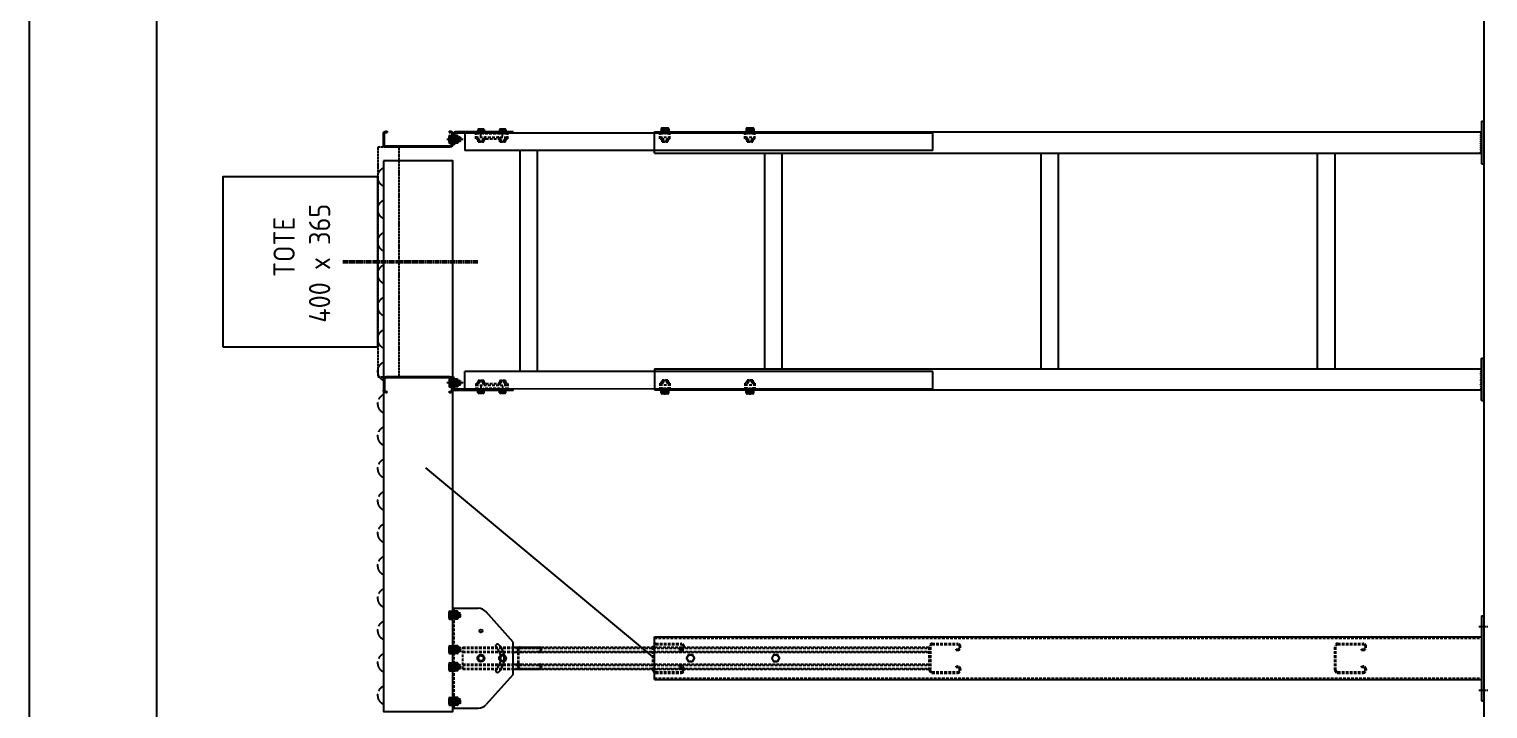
# Model space of a CAD drawing. Header units: millimetres. Extents: x 0 to 461941, y -159644 to 4828.
# Drawn here: x 418512 to 421941, y -40551 to -38951 of the extents above; entities that cross this region are included whole.
import ezdxf

# ---------------------------------------------------------------- set-up
doc = ezdxf.new("R2010")
doc.units = ezdxf.units.MM
for name, pattern in [('Xref Conv Decant Empty Tote$0$AM_ISO02W050', [7.5, 6, -1.5]), ('Xref Conv Decant Empty Tote$0$AM_ISO08W050', [18, 12, -1.5, 3, -1.5]), ('Xref Conv Decant Empty Tote$0$CENTER', [7, 4, -1, 1, -1]), ('Xref Conv Decant Empty Tote$0$HIDDEN', [9.525, 6.35, -3.175])]:
    doc.linetypes.add(name, pattern=pattern)
for name, color, linetype in [('Xref Conv Decant Empty Tote$0$B', 4, 'Continuous'), ('Xref Conv Decant Empty Tote$0$Conv - Empty Tote', 35, 'Continuous'), ('Xref Conv Decant Empty Tote$0$Mezz', 1, 'Continuous'), ('Xref Conv Decant Empty Tote$0$Tote', 7, 'Continuous')]:
    doc.layers.add(name, color=color, linetype=linetype)
doc.layers.add('Xref Conv Decant Empty Tote$0$Center', color=7, linetype='Xref Conv Decant Empty Tote$0$AM_ISO08W050', lineweight=50)
doc.layers.add('Xref Conv Decant Empty Tote$0$Hidden', color=9, linetype='Xref Conv Decant Empty Tote$0$AM_ISO02W050', lineweight=25)
doc.styles.add('Xref Conv Decant Empty Tote$0$STANDARD', font='ISOCP.SHX')

# ---------------------------------------------------------------- blocks, each defined once
blk = doc.blocks.new('*U162')
for p, q in [((-21.825, 158.0666), (-21.825, 154.6052)), ((-21.825, 154.6052), (-19.165, 154.6052)), ((-19.165, 158.0666), (-19.165, 154.6052)), ((9.84, 163.4952), (-16.3964, 163.4952)), ((9.84, 160.8352), (-16.3964, 160.8352)), ((13.015, 7.4225), (13.015, 157.6602)), ((15.675, 7.4225), (15.675, 157.6602)), ((555.675, 7.4225), (555.675, 157.6602)), ((558.335, 7.4225), (558.335, 157.6602)), ((561.51, 163.4952), (587.7464, 163.4952)), ((561.51, 160.8352), (587.7464, 160.8352)), ((590.515, 158.0666), (590.515, 154.6052)), ((593.175, 154.6052), (590.515, 154.6052)), ((593.175, 158.0666), (593.175, 154.6052)), ((-21.825, 8.89), (-21.825, 5.4286)), ((-21.825, 8.89), (-19.165, 8.89)), ((-19.165, 8.89), (-19.165, 5.4286)), ((-16.3964, 2.66), (8.2525, 2.66)), ((-16.3964, 0), (8.2525, 0)), ((587.7464, 2.66), (563.0975, 2.66)), ((587.7464, 0), (563.0975, 0)), ((590.515, 8.89), (590.515, 5.4286)), ((593.175, 8.89), (590.515, 8.89)), ((593.175, 8.89), (593.175, 5.4286))]:
    blk.add_line(p, q)
for centre, radius, start, end in [((-16.3964, 158.0666), 5.4286, 90, 180), ((-16.3964, 158.0666), 2.7686, 90, 180), ((9.84, 157.6602), 5.835, 0, 90), ((9.84, 157.6602), 3.175, 0, 90), ((561.51, 157.6602), 5.835, 90, 180), ((561.51, 157.6602), 3.175, 90, 180), ((587.7464, 158.0666), 5.4286, 0, 90), ((587.7464, 158.0666), 2.7686, 0, 90), ((-16.3964, 5.4286), 5.4286, 180, 270), ((-16.3964, 5.4286), 2.7686, 180, 270), ((8.2525, 7.4225), 4.7625, 270, 0), ((8.2525, 7.4225), 7.4225, 270, 0), ((563.0975, 7.4225), 7.4225, 180, 270), ((563.0975, 7.4225), 4.7625, 180, 270), ((587.7464, 5.4286), 2.7686, 270, 0), ((587.7464, 5.4286), 5.4286, 270, 0)]:
    blk.add_arc(centre, radius, start, end)
at = {"layer": 'Xref Conv Decant Empty Tote$0$Hidden'}
blk.add_lwpolyline([(15.675, 176.4952), (555.675, 176.4952), (555.675, 126.4952), (15.675, 126.4952)], close=True, dxfattribs=at)
blk = doc.blocks.new('*U180')
blk.add_lwpolyline([(0, 0), (1295.4, 0), (1295.4, -163.5), (0, -163.5)], close=True)
at = {"layer": 'Xref Conv Decant Empty Tote$0$Hidden', "ltscale": 5}
for centre in [(38.1, -12), (114.3, -12), (190.5, -12), (266.7, -12), (342.9, -12), (419.1, -12), (495.3, -12), (571.5, -12), (647.7, -12), (723.9, -12), (800.1, -12), (876.3, -12), (952.5, -12), (1028.7, -12), (1104.9, -12), (1181.1, -12), (1257.3, -12)]:
    blk.add_arc(centre, 25, 28.6854, 151.3146, dxfattribs=at)
blk = doc.blocks.new('Xref Conv Decant Empty Tote$0$A$C2A0F63DB')
at = {"layer": 'Xref Conv Decant Empty Tote$0$Center', "lineweight": 50}
blk.add_line((0, 1057.5), (318, 1057.5), dxfattribs=at)
at = {"xscale": -1, "rotation": 90}
for name, p in [('*U162', (259.4, 1343.2)), ('*U180', (95.9, 1295.4))]:
    blk.add_blockref(name, p, dxfattribs=at)
blk = doc.blocks.new('*U192')
at = {"linetype": 'Continuous'}
for p, q in [((0, 0), (0, -59.2)), ((0, 0), (235, 0)), ((235, 0), (235, -59.2)), ((79.4, -141.4), (8.5, -78.2)), ((155.6, -141.4), (226.5, -78.2)), ((79.4, -141.4), (155.6, -141.4)), ((67.5, -473.5), (167.5, -473.5)), ((67.5, -473.5), (67.5, -2418.5)), ((167.5, -473.5), (167.5, -2418.5)), ((217.5, -2418.5), (17.5, -2418.5)), ((17.5, -2418.5), (17.5, -2423.5)), ((217.5, -2423.5), (17.5, -2423.5)), ((217.5, -2418.5), (217.5, -2423.5))]:
    blk.add_line(p, q, dxfattribs=at)
for p, q in [((6.9, 7.5), (6.9, 2)), ((6.9, 2), (25.4, 2)), ((9.2, 9), (11.5, 9)), ((11.5, 9), (11.5, 2)), ((11.5, 9), (20.8, 9)), ((20.8, 9), (20.8, 2)), ((20.8, 9), (23.1, 9)), ((25.4, 7.5), (25.4, 2)), ((88, 7.5), (88, 2)), ((88, 2), (106.5, 2)), ((90.3, 9), (92.6, 9)), ((92.6, 9), (92.6, 2)), ((92.6, 9), (101.8, 9)), ((101.8, 9), (101.8, 2)), ((101.8, 9), (104.2, 9)), ((106.5, 7.5), (106.5, 2)), ((128.5, 7.5), (128.5, 2)), ((128.5, 2), (147, 2)), ((130.8, 9), (133.2, 9)), ((133.2, 9), (133.2, 2)), ((133.2, 9), (142.4, 9)), ((142.4, 9), (142.4, 2)), ((142.4, 9), (144.7, 9)), ((147, 7.5), (147, 2)), ((209.6, 7.5), (209.6, 2)), ((209.6, 2), (228.1, 2)), ((211.9, 9), (214.2, 9)), ((214.2, 9), (214.2, 2)), ((214.2, 9), (223.5, 9)), ((223.5, 9), (223.5, 2)), ((223.5, 9), (225.8, 9)), ((228.1, 7.5), (228.1, 2)), ((117.5, -109.3), (111.1, -113)), ((111.1, -113), (111.1, -120.4)), ((111.1, -120.4), (117.5, -124.1)), ((123.9, -113), (117.5, -109.3)), ((117.5, -124.1), (123.9, -120.4)), ((123.9, -120.4), (123.9, -113))]:
    blk.add_line(p, q)
at = {"linetype": 'Xref Conv Decant Empty Tote$0$CENTER'}
for p, q in [((42.5, -2411.7), (42.5, -2433.3)), ((192.5, -2411.7), (192.5, -2433.3))]:
    blk.add_line(p, q, dxfattribs=at)
for points in [[(111.1, -69.4), (117.5, -73.1), (123.9, -69.4), (123.9, -62), (117.5, -58.3), (111.1, -62)], [(109.5, -563.2), (117.5, -567.9), (125.5, -563.2), (125.5, -554), (117.5, -549.4), (109.5, -554)], [(109.5, -763.2), (117.5, -767.9), (125.5, -763.2), (125.5, -754), (117.5, -749.4), (109.5, -754)]]:
    blk.add_lwpolyline(points, close=True)
for centre, radius in [((117.5, -65.7), 8.4), ((117.5, -65.7), 6.4), ((117.5, -116.7), 8.4), ((117.5, -116.7), 6.4), ((117.5, -558.6), 8), ((117.5, -758.6), 8)]:
    blk.add_circle(centre, radius)
at = {"linetype": 'Continuous'}
blk.add_circle((181.8, -65.7), 3.6, dxfattribs=at)
for centre, radius, start, end in [((9.2, 6.5), 2.53, 23.991, 156.009), ((16.1, 1.1), 7.86, 54.0166, 125.9834), ((23.1, 6.5), 2.53, 23.991, 156.009), ((90.3, 6.5), 2.53, 23.991, 156.009), ((97.2, 1.1), 7.86, 54.0166, 125.9834), ((104.2, 6.5), 2.53, 23.991, 156.009), ((130.8, 6.5), 2.53, 23.991, 156.009), ((137.8, 1.1), 7.86, 54.0166, 125.9834), ((144.7, 6.5), 2.53, 23.991, 156.009), ((211.9, 6.5), 2.53, 23.991, 156.009), ((218.8, 1.1), 7.86, 54.0166, 125.9834), ((225.8, 6.5), 2.53, 23.991, 156.009)]:
    blk.add_arc(centre, radius, start, end)
for centre, radius, start, end in [((25.4, -59.2), 25.4, 180, 228.2691), ((209.6, -59.2), 25.4, 311.7309, 0), ((88.7, -104.7), 4.4, 45, 225), ((117.5, -75.9), 36.4, 225, 270), ((117.5, -75.9), 36.4, 270, 315), ((146.3, -104.7), 4.4, 315, 135), ((116.3, -77.6), 43.1, 224.5473, 271.6144), ((118.7, -77.6), 43.1, 268.3856, 315.4527)]:
    blk.add_arc(centre, radius, start, end, dxfattribs=at)
at = {"layer": 'Xref Conv Decant Empty Tote$0$Hidden', "linetype": 'Xref Conv Decant Empty Tote$0$HIDDEN'}
for p, q in [((11.1, -17), (11.1, 2)), ((12.1, -18), (12.1, 2)), ((20.1, -18), (20.1, 2)), ((21.1, -17), (21.1, 2)), ((92.2, -17), (92.2, 2)), ((93.2, -18), (93.2, 2)), ((101.2, -18), (101.2, 2)), ((102.2, -17), (102.2, 2)), ((132.8, -17), (132.8, 2)), ((133.8, -18), (133.8, 2)), ((141.8, -18), (141.8, 2)), ((142.8, -17), (142.8, 2)), ((213.8, -17), (213.8, 2)), ((214.8, -18), (214.8, 2)), ((222.8, -18), (222.8, 2)), ((223.8, -17), (223.8, 2)), ((0, -3), (235, -3)), ((12.1, -18), (11.1, -17)), ((11.1, -17), (21.1, -17)), ((12.1, -18), (20.1, -18)), ((20.1, -18), (21.1, -17)), ((91.5, -23), (91.5, -163.8)), ((91.5, -23), (143.5, -23)), ((92.2, -17), (102.2, -17)), ((93.2, -18), (92.2, -17)), ((93.2, -18), (101.2, -18)), ((93.5, -23), (93.5, -1123)), ((101.2, -18), (102.2, -17)), ((101.5, -23), (101.5, -1123)), ((103.5, -23), (103.5, -163.8)), ((131.5, -23), (131.5, -163.8)), ((132.8, -17), (142.8, -17)), ((133.8, -18), (132.8, -17)), ((133.5, -23), (133.5, -1123)), ((133.8, -18), (141.8, -18)), ((141.5, -23), (141.5, -1123)), ((141.8, -18), (142.8, -17)), ((143.5, -23), (143.5, -163.8)), ((213.8, -17), (223.8, -17)), ((214.8, -18), (213.8, -17)), ((214.8, -18), (222.8, -18)), ((222.8, -18), (223.8, -17)), ((91.5, -141.4), (91.5, -1123)), ((91.5, -158), (91.5, -203)), ((93.5, -158), (93.5, -203)), ((96.5, -153), (138.5, -153)), ((96.5, -155), (138.5, -155)), ((103.5, -141.4), (103.5, -1123)), ((131.5, -141.4), (131.5, -1123)), ((141.5, -158), (141.5, -203)), ((143.5, -141.4), (143.5, -1123)), ((143.5, -158), (143.5, -203)), ((101.5, -200), (101.5, -203)), ((101.5, -200), (103.5, -200)), ((103.5, -200), (103.5, -203)), ((131.5, -200), (131.5, -203)), ((131.5, -200), (133.5, -200)), ((133.5, -200), (131.5, -200)), ((133.5, -200), (133.5, -203)), ((133.5, -200), (133.5, -203)), ((96.5, -206), (98.5, -206)), ((98.5, -208), (96.5, -208)), ((138.5, -206), (136.5, -206)), ((136.5, -208), (138.5, -208)), ((70.5, -473.5), (70.5, -2418.5)), ((82.7, -476.7), (82.7, -537)), ((85.3, -476.7), (85.3, -537)), ((89.4, -470), (145.6, -470)), ((89.4, -472.7), (145.6, -472.7)), ((149.7, -476.7), (149.7, -537)), ((152.3, -476.7), (152.3, -537)), ((164.5, -473.5), (164.5, -2418.5)), ((89.4, -541), (92, -541)), ((92, -543.7), (89.4, -543.7)), ((96.1, -533), (98.7, -533)), ((96.1, -533), (96.1, -537)), ((98.7, -533), (98.7, -537)), ((138.9, -533), (136.3, -533)), ((136.3, -533), (138.9, -533)), ((136.3, -533), (136.3, -537)), ((138.9, -533), (138.9, -537)), ((138.9, -533), (138.9, -537)), ((145.6, -541), (143, -541)), ((143, -543.7), (145.6, -543.7)), ((82.7, -1126.7), (82.7, -1187)), ((85.3, -1126.7), (85.3, -1187)), ((89.4, -1120), (145.6, -1120)), ((89.4, -1122.7), (145.6, -1122.7)), ((143.5, -1123), (91.5, -1123)), ((149.7, -1126.7), (149.7, -1187)), ((152.3, -1126.7), (152.3, -1187)), ((89.4, -1191), (92, -1191)), ((92, -1193.7), (89.4, -1193.7)), ((96.1, -1183), (98.7, -1183)), ((96.1, -1183), (96.1, -1187)), ((98.7, -1183), (98.7, -1187)), ((138.9, -1183), (136.3, -1183)), ((136.3, -1183), (138.9, -1183)), ((136.3, -1183), (136.3, -1187)), ((138.9, -1183), (138.9, -1187)), ((138.9, -1183), (138.9, -1187)), ((145.6, -1191), (143, -1191)), ((143, -1193.7), (145.6, -1193.7)), ((82.7, -2080.2), (82.7, -2140.5)), ((85.3, -2080.2), (85.3, -2140.5)), ((89.4, -2073.5), (145.6, -2073.5)), ((89.4, -2076.2), (145.6, -2076.2)), ((149.7, -2080.2), (149.7, -2140.5)), ((152.3, -2080.2), (152.3, -2140.5)), ((89.4, -2144.5), (92, -2144.5)), ((92, -2147.2), (89.4, -2147.2)), ((96.1, -2136.5), (96.1, -2140.5)), ((96.1, -2136.5), (98.7, -2136.5)), ((98.7, -2136.5), (98.7, -2140.5)), ((136.3, -2136.5), (136.3, -2140.5)), ((136.3, -2136.5), (138.9, -2136.5)), ((138.9, -2136.5), (136.3, -2136.5)), ((138.9, -2136.5), (138.9, -2140.5)), ((138.9, -2136.5), (138.9, -2140.5)), ((145.6, -2144.5), (143, -2144.5)), ((143, -2147.2), (145.6, -2147.2))]:
    blk.add_line(p, q, dxfattribs=at)
at = {"layer": 'Xref Conv Decant Empty Tote$0$Hidden', "linetype": 'Xref Conv Decant Empty Tote$0$CENTER'}
for p, q in [((16.1, 10.6), (16.1, -9.3)), ((97.2, -8.6), (97.2, 11.3)), ((97.2, 10.6), (97.2, -9.3)), ((137.8, -8.6), (137.8, 11.3)), ((218.8, -8.6), (218.8, 11.3))]:
    blk.add_line(p, q, dxfattribs=at)
at = {"layer": 'Xref Conv Decant Empty Tote$0$Hidden'}
for p, q in [((16.1, 8.6), (16.1, -11.3)), ((97.2, 8.6), (97.2, -11.3)), ((137.8, 8.6), (137.8, -11.3)), ((218.8, 8.6), (218.8, -11.3))]:
    blk.add_line(p, q, dxfattribs=at)
for points in [[(6.9, -5), (4.9, -3)], [(27.4, -3), (4.9, -3)], [(25.4, -5), (6.9, -5)], [(6.9, -10.5), (6.9, -5)], [(23.1, -12), (20.8, -12), (11.5, -12), (9.2, -12)], [(11.5, -12), (11.5, -5)], [(20.8, -12), (20.8, -5)], [(27.4, -3), (25.4, -5)], [(25.4, -10.5), (25.4, -5)], [(88, -5), (86, -3)], [(108.5, -3), (86, -3)], [(106.5, -5), (88, -5)], [(88, -10.5), (88, -5)], [(104.2, -12), (101.8, -12), (92.6, -12), (90.3, -12)], [(92.6, -12), (92.6, -5)], [(101.8, -12), (101.8, -5)], [(108.5, -3), (106.5, -5)], [(106.5, -10.5), (106.5, -5)], [(128.5, -5), (126.5, -3)], [(149, -3), (126.5, -3)], [(147, -5), (128.5, -5)], [(128.5, -10.5), (128.5, -5)], [(144.7, -12), (142.4, -12), (133.2, -12), (130.8, -12)], [(133.2, -12), (133.2, -5)], [(142.4, -12), (142.4, -5)], [(149, -3), (147, -5)], [(147, -10.5), (147, -5)], [(209.6, -5), (207.6, -3)], [(230.1, -3), (207.6, -3)], [(228.1, -5), (209.6, -5)], [(209.6, -10.5), (209.6, -5)], [(225.8, -12), (223.5, -12), (214.2, -12), (211.9, -12)], [(214.2, -12), (214.2, -5)], [(223.5, -12), (223.5, -5)], [(230.1, -3), (228.1, -5)], [(228.1, -10.5), (228.1, -5)]]:
    blk.add_lwpolyline(points, dxfattribs=at)
for centre, radius, start, end in [((9.2, -9.5), 2.53, 203.991, 336.009), ((16.1, -4.1), 7.86, 234.0166, 305.9834), ((23.1, -9.5), 2.53, 203.991, 336.009), ((90.3, -9.5), 2.53, 203.991, 336.009), ((97.2, -4.1), 7.86, 234.0166, 305.9834), ((104.2, -9.5), 2.53, 203.991, 336.009), ((130.8, -9.5), 2.53, 203.991, 336.009), ((137.8, -4.1), 7.86, 234.0166, 305.9834), ((144.7, -9.5), 2.53, 203.991, 336.009), ((211.9, -9.5), 2.53, 203.991, 336.009), ((218.8, -4.1), 7.86, 234.0166, 305.9834), ((225.8, -9.5), 2.53, 203.991, 336.009)]:
    blk.add_arc(centre, radius, start, end, dxfattribs=at)
at = {"layer": 'Xref Conv Decant Empty Tote$0$Hidden', "linetype": 'Xref Conv Decant Empty Tote$0$HIDDEN'}
for centre, radius, start, end in [((96.5, -158), 5, 90, 180), ((96.5, -158), 3, 90, 180), ((138.5, -158), 5, 0, 90), ((138.5, -158), 3, 0, 90), ((96.5, -203), 5, 180, 270), ((96.5, -203), 5, 180, 270), ((96.5, -203), 3, 180, 270), ((98.5, -203), 3, 270, 0), ((98.5, -203), 5, 270, 0), ((136.5, -203), 5, 180, 270), ((136.5, -203), 3, 180, 270), ((138.5, -203), 5, 270, 0), ((138.5, -203), 3, 270, 0), ((89.4, -476.7), 6.7, 90, 180), ((89.4, -476.7), 4.02, 90, 180), ((145.6, -476.7), 6.7, 0, 90), ((145.6, -476.7), 4.02, 0, 90), ((89.4, -537), 6.7, 180, 270), ((89.4, -537), 6.7, 180, 270), ((89.4, -537), 4.02, 180, 270), ((92, -537), 6.7, 270, 0), ((92, -537), 4.02, 270, 0), ((143, -537), 6.7, 180, 270), ((143, -537), 4.02, 180, 270), ((145.6, -537), 4.02, 270, 0), ((145.6, -537), 6.7, 270, 0), ((89.4, -1126.7), 6.7, 90, 180), ((89.4, -1126.7), 4.02, 90, 180), ((145.6, -1126.7), 6.7, 0, 90), ((145.6, -1126.7), 4.02, 0, 90), ((89.4, -1187), 6.7, 180, 270), ((89.4, -1187), 6.7, 180, 270), ((89.4, -1187), 4.02, 180, 270), ((92, -1187), 6.7, 270, 0), ((92, -1187), 4.02, 270, 0), ((143, -1187), 6.7, 180, 270), ((143, -1187), 4.02, 180, 270), ((145.6, -1187), 4.02, 270, 0), ((145.6, -1187), 6.7, 270, 0), ((89.4, -2080.2), 6.7, 90, 180), ((89.4, -2080.2), 4.02, 90, 180), ((145.6, -2080.2), 6.7, 0, 90), ((145.6, -2080.2), 4.02, 0, 90), ((89.4, -2140.5), 6.7, 180, 270), ((89.4, -2140.5), 6.7, 180, 270), ((89.4, -2140.5), 4.02, 180, 270), ((92, -2140.5), 4.02, 270, 0), ((92, -2140.5), 6.7, 270, 0), ((143, -2140.5), 6.7, 180, 270), ((143, -2140.5), 4.02, 180, 270), ((145.6, -2140.5), 6.7, 270, 0), ((145.6, -2140.5), 4.02, 270, 0)]:
    blk.add_arc(centre, radius, start, end, dxfattribs=at)
blk = doc.blocks.new('*U193')
at = {"linetype": 'Continuous'}
for p, q in [((6, 0), (30, 0)), ((27.2, 0), (10.8, 0)), ((30, -3), (30, 0)), ((30, -3), (30, 0)), ((30, -3), (30, 0)), ((30, -3), (30, 0)), ((30, -3), (30, 0)), ((30, -3), (30, 0)), ((602, 0), (578, 0)), ((578, -3), (578, 0)), ((580.8, 0), (597.2, 0)), ((590.5, 5.7), (590.5, -1.3)), ((0, -141.4), (0, -6)), ((0, -141.4), (0, -6)), ((0, -141.4), (0, -6)), ((0, -141.4), (0, -6)), ((0, -141.4), (0, -6)), ((0, -141.4), (0, -6)), ((3, -141.4), (3, -6)), ((3, -141.4), (3, -6)), ((3, -141.4), (3, -6)), ((3, -141.4), (3, -6)), ((3, -141.4), (3, -6)), ((3, -141.4), (3, -6)), ((3, -28), (44, -28)), ((6, -3), (30, -3)), ((6, -3), (30, -3)), ((6, -3), (30, -3)), ((6, -3), (30, -3)), ((6, -3), (30, -3)), ((6, -3), (30, -3)), ((44, -1128), (44, -28)), ((564, -1128), (564, -28)), ((605, -28), (564, -28)), ((602, -3), (578, -3)), ((605, -141.4), (605, -6)), ((608, -141.4), (608, -6)), ((0, -141.4), (3, -141.4)), ((3.2, -1128), (3, -141.4)), ((44, -158), (564, -158)), ((605, -1128), (605, -141.4)), ((605, -141.4), (608, -141.4)), ((44, -199), (564, -199)), ((1, -473.5), (1, -2418.5)), ((51, -473.5), (1, -473.5)), ((51, -473.5), (51, -2418.5)), ((558, -473.5), (558, -2418.5)), ((558, -473.5), (608, -473.5)), ((608, -473.5), (608, -2418.5)), ((50, -732.9), (558, -732.9)), ((51, -773.9), (558, -773.9)), ((50, -1382.9), (558, -1382.9)), ((51, -1423.9), (558, -1423.9)), ((50, -2032.9), (558, -2032.9)), ((51, -2073.9), (558, -2073.9)), ((-24, -2418.5), (76, -2418.5)), ((-24, -2418.5), (-24, -2423.5)), ((-24, -2423.5), (76, -2423.5)), ((6, -2418.5), (2.5, -2415)), ((11, -2418.5), (7.5, -2415)), ((16, -2418.5), (12.5, -2415)), ((21, -2418.5), (17.5, -2415)), ((26, -2418.5), (22.5, -2415)), ((31, -2418.5), (27.5, -2415)), ((36, -2418.5), (32.5, -2415)), ((41, -2418.5), (37.5, -2415)), ((46, -2418.5), (42.5, -2415)), ((51, -2418.5), (47.5, -2415)), ((76, -2418.5), (76, -2423.5)), ((633, -2418.5), (533, -2418.5)), ((533, -2418.5), (533, -2423.5)), ((633, -2423.5), (533, -2423.5)), ((558, -2418.5), (561.5, -2415)), ((563, -2418.5), (566.5, -2415)), ((568, -2418.5), (571.5, -2415)), ((573, -2418.5), (576.5, -2415)), ((578, -2418.5), (581.5, -2415)), ((583, -2418.5), (586.5, -2415)), ((588, -2418.5), (591.5, -2415)), ((593, -2418.5), (596.5, -2415)), ((598, -2418.5), (601.5, -2415)), ((603, -2418.5), (606.5, -2415)), ((633, -2418.5), (633, -2423.5))]:
    blk.add_line(p, q, dxfattribs=at)
for p, q in [((8.3, 7.5), (8.3, 2)), ((8.3, 7.5), (8.3, 2)), ((8.3, 7.5), (8.3, 2)), ((8.3, 7.5), (8.3, 2)), ((8.3, 7.5), (8.3, 2)), ((8.3, 7.5), (8.3, 2)), ((26.7, 2), (8.3, 2)), ((26.7, 2), (8.3, 2)), ((26.7, 2), (8.3, 2)), ((26.7, 2), (8.3, 2)), ((26.7, 2), (8.3, 2)), ((26.7, 2), (8.3, 2)), ((12.9, 9), (10.6, 9)), ((12.9, 9), (10.6, 9)), ((12.9, 9), (10.6, 9)), ((12.9, 9), (10.6, 9)), ((12.9, 9), (10.6, 9)), ((12.9, 9), (10.6, 9)), ((12.9, 9), (12.9, 2)), ((22.1, 9), (12.9, 9)), ((12.9, 9), (12.9, 2)), ((22.1, 9), (12.9, 9)), ((12.9, 9), (12.9, 2)), ((22.1, 9), (12.9, 9)), ((12.9, 9), (12.9, 2)), ((22.1, 9), (12.9, 9)), ((12.9, 9), (12.9, 2)), ((22.1, 9), (12.9, 9)), ((12.9, 9), (12.9, 2)), ((22.1, 9), (12.9, 9)), ((17.5, 6.5), (17.5, -0.5)), ((22.1, 9), (22.1, 2)), ((24.4, 9), (22.1, 9)), ((22.1, 9), (22.1, 2)), ((24.4, 9), (22.1, 9)), ((22.1, 9), (22.1, 2)), ((24.4, 9), (22.1, 9)), ((22.1, 9), (22.1, 2)), ((24.4, 9), (22.1, 9)), ((22.1, 9), (22.1, 2)), ((24.4, 9), (22.1, 9)), ((22.1, 9), (22.1, 2)), ((24.4, 9), (22.1, 9)), ((26.7, 7.5), (26.7, 2)), ((26.7, 7.5), (26.7, 2)), ((26.7, 7.5), (26.7, 2)), ((26.7, 7.5), (26.7, 2)), ((26.7, 7.5), (26.7, 2)), ((26.7, 7.5), (26.7, 2)), ((581.3, 7.5), (581.3, 2)), ((581.3, 2), (599.7, 2)), ((583.6, 9), (585.9, 9)), ((585.9, 9), (585.9, 2)), ((585.9, 9), (595.1, 9)), ((595.1, 9), (595.1, 2)), ((595.1, 9), (597.4, 9)), ((599.7, 7.5), (599.7, 2)), ((6.3, -3), (8.3, -5)), ((6.3, -3), (28.7, -3)), ((6.3, -3), (8.3, -5)), ((6.3, -3), (28.7, -3)), ((6.3, -3), (8.3, -5)), ((6.3, -3), (28.7, -3)), ((6.3, -3), (8.3, -5)), ((6.3, -3), (28.7, -3)), ((6.3, -3), (8.3, -5)), ((6.3, -3), (28.7, -3)), ((6.3, -3), (8.3, -5)), ((6.3, -3), (28.7, -3)), ((8.3, -5), (26.7, -5)), ((8.3, -10.5), (8.3, -5)), ((8.3, -5), (26.7, -5)), ((8.3, -10.5), (8.3, -5)), ((8.3, -5), (26.7, -5)), ((8.3, -10.5), (8.3, -5)), ((8.3, -5), (26.7, -5)), ((8.3, -10.5), (8.3, -5)), ((8.3, -5), (26.7, -5)), ((8.3, -10.5), (8.3, -5)), ((8.3, -5), (26.7, -5)), ((8.3, -10.5), (8.3, -5)), ((10.6, -12), (12.9, -12)), ((10.6, -12), (12.9, -12)), ((10.6, -12), (12.9, -12)), ((10.6, -12), (12.9, -12)), ((10.6, -12), (12.9, -12)), ((10.6, -12), (12.9, -12)), ((12.9, -12), (12.9, -5)), ((12.9, -12), (12.9, -5)), ((12.9, -12), (12.9, -5)), ((12.9, -12), (12.9, -5)), ((12.9, -12), (12.9, -5)), ((12.9, -12), (12.9, -5)), ((12.9, -12), (22.1, -12)), ((12.9, -12), (22.1, -12)), ((12.9, -12), (22.1, -12)), ((12.9, -12), (22.1, -12)), ((12.9, -12), (22.1, -12)), ((12.9, -12), (22.1, -12)), ((22.1, -12), (22.1, -5)), ((22.1, -12), (22.1, -5)), ((22.1, -12), (22.1, -5)), ((22.1, -12), (22.1, -5)), ((22.1, -12), (22.1, -5)), ((22.1, -12), (22.1, -5)), ((22.1, -12), (24.4, -12)), ((22.1, -12), (24.4, -12)), ((22.1, -12), (24.4, -12)), ((22.1, -12), (24.4, -12)), ((22.1, -12), (24.4, -12)), ((22.1, -12), (24.4, -12)), ((26.7, -5), (28.7, -3)), ((26.7, -5), (28.7, -3)), ((26.7, -5), (28.7, -3)), ((26.7, -5), (28.7, -3)), ((26.7, -5), (28.7, -3)), ((26.7, -5), (28.7, -3)), ((26.7, -10.5), (26.7, -5)), ((26.7, -10.5), (26.7, -5)), ((26.7, -10.5), (26.7, -5)), ((26.7, -10.5), (26.7, -5)), ((26.7, -10.5), (26.7, -5)), ((26.7, -10.5), (26.7, -5)), ((581.3, -5), (579.3, -3)), ((601.7, -3), (579.3, -3)), ((599.7, -5), (581.3, -5)), ((581.3, -10.5), (581.3, -5)), ((585.9, -12), (583.6, -12)), ((585.9, -12), (585.9, -5)), ((595.1, -12), (585.9, -12)), ((595.1, -12), (595.1, -5)), ((597.4, -12), (595.1, -12)), ((601.7, -3), (599.7, -5)), ((599.7, -10.5), (599.7, -5)), ((-6.9, -62), (-6.9, -60.2)), ((-6.9, -69.4), (-6.9, -62)), ((-5.7, -58.3), (-1.3, -58.3)), ((-5.7, -62), (-1.3, -62)), ((-1.7, -74.1), (-1.7, -57.3)), ((-0.4, -57.3), (-1.7, -57.3)), ((608.4, -57.3), (609.7, -57.3)), ((613.7, -58.3), (609.3, -58.3)), ((613.7, -62), (609.3, -62)), ((609.7, -74.1), (609.7, -57.3)), ((614.9, -62), (614.9, -60.2)), ((614.9, -69.4), (614.9, -62)), ((-6.9, -71.2), (-6.9, -69.4)), ((-5.7, -69.4), (-1.3, -69.4)), ((-5.7, -73.1), (-1.3, -73.1)), ((-0.4, -74.1), (-1.7, -74.1)), ((608.4, -74.1), (609.7, -74.1)), ((613.7, -69.4), (609.3, -69.4)), ((613.7, -73.1), (609.3, -73.1)), ((614.9, -71.2), (614.9, -69.4)), ((-6.9, -113), (-6.9, -111.2)), ((-6.9, -120.4), (-6.9, -113)), ((-6.9, -122.2), (-6.9, -120.4)), ((-5.7, -109.3), (-1.3, -109.3)), ((-5.7, -113), (-1.3, -113)), ((-5.7, -120.4), (-1.3, -120.4)), ((-5.7, -124.1), (-1.3, -124.1)), ((-1.7, -125.1), (-1.7, -108.3)), ((-0.4, -108.3), (-1.7, -108.3)), ((-0.4, -125.1), (-1.7, -125.1)), ((608.4, -108.3), (609.7, -108.3)), ((608.4, -125.1), (609.7, -125.1)), ((613.7, -109.3), (609.3, -109.3)), ((613.7, -113), (609.3, -113)), ((613.7, -120.4), (609.3, -120.4)), ((613.7, -124.1), (609.3, -124.1)), ((609.7, -125.1), (609.7, -108.3)), ((614.9, -113), (614.9, -111.2)), ((614.9, -120.4), (614.9, -113)), ((614.9, -122.2), (614.9, -120.4)), ((-8, -493.9), (-8, -491.6)), ((-8, -493.9), (-1, -493.9)), ((-8, -503.1), (-8, -493.9)), ((-8, -503.1), (-1, -503.1)), ((-8, -505.4), (-8, -503.1)), ((-6.5, -489.3), (-1, -489.3)), ((-6.5, -507.7), (-1, -507.7)), ((-1, -489.3), (1, -487.3)), ((-1, -507.7), (-1, -489.3)), ((1, -509.7), (-1, -507.7)), ((1, -509.7), (1, -487.3)), ((610, -489.3), (608, -487.3)), ((608, -509.7), (608, -487.3)), ((608, -509.7), (610, -507.7)), ((610, -507.7), (610, -489.3)), ((615.5, -489.3), (610, -489.3)), ((617, -493.9), (610, -493.9)), ((617, -503.1), (610, -503.1)), ((615.5, -507.7), (610, -507.7)), ((617, -493.9), (617, -491.6)), ((617, -503.1), (617, -493.9)), ((617, -505.4), (617, -503.1)), ((-8, -693.9), (-8, -691.6)), ((-8, -693.9), (-1, -693.9)), ((-8, -703.1), (-8, -693.9)), ((-8, -703.1), (-1, -703.1)), ((-8, -705.4), (-8, -703.1)), ((-6.5, -689.3), (-1, -689.3)), ((-6.5, -707.7), (-1, -707.7)), ((-1, -689.3), (1, -687.3)), ((-1, -707.7), (-1, -689.3)), ((1, -709.7), (-1, -707.7)), ((1, -709.7), (1, -687.3)), ((610, -689.3), (608, -687.3)), ((608, -709.7), (608, -687.3)), ((608, -709.7), (610, -707.7)), ((610, -707.7), (610, -689.3)), ((615.5, -689.3), (610, -689.3)), ((617, -693.9), (610, -693.9)), ((617, -703.1), (610, -703.1)), ((615.5, -707.7), (610, -707.7)), ((617, -693.9), (617, -691.6)), ((617, -703.1), (617, -693.9)), ((617, -705.4), (617, -703.1)), ((3.2, -1128), (44, -1128)), ((564, -1128), (605, -1128))]:
    blk.add_line(p, q)
at = {"linetype": 'Xref Conv Decant Empty Tote$0$HIDDEN'}
for p, q in [((12.5, -16.5), (12.5, 2)), ((12.5, -16.5), (12.5, 2)), ((12.5, -16.5), (12.5, 2)), ((12.5, -16.5), (12.5, 2)), ((12.5, -16.5), (12.5, 2)), ((12.5, -16.5), (12.5, 2)), ((14, -18), (14, 2)), ((14, -18), (14, 2)), ((14, -18), (14, 2)), ((14, -18), (14, 2)), ((14, -18), (14, 2)), ((14, -18), (14, 2)), ((17.5, -24), (17.5, 14.2)), ((17.5, -24), (17.5, 14.2)), ((17.5, -24), (17.5, 14.2)), ((17.5, -24), (17.5, 14.2)), ((17.5, -24), (17.5, 14.2)), ((21, -18), (21, 2)), ((21, -18), (21, 2)), ((21, -18), (21, 2)), ((21, -18), (21, 2)), ((21, -18), (21, 2)), ((21, -18), (21, 2)), ((22.5, -16.5), (22.5, 2)), ((22.5, -16.5), (22.5, 2)), ((22.5, -16.5), (22.5, 2)), ((22.5, -16.5), (22.5, 2)), ((22.5, -16.5), (22.5, 2)), ((22.5, -16.5), (22.5, 2)), ((585.5, -16.5), (585.5, 2)), ((587, -18), (587, 2)), ((594, -18), (594, 2)), ((595.5, -16.5), (595.5, 2)), ((12.5, -16.5), (14, -18)), ((12.5, -16.5), (14, -18)), ((12.5, -16.5), (14, -18)), ((12.5, -16.5), (14, -18)), ((12.5, -16.5), (14, -18)), ((12.5, -16.5), (14, -18)), ((12.5, -16.5), (22.5, -16.5)), ((12.5, -16.5), (22.5, -16.5)), ((12.5, -16.5), (22.5, -16.5)), ((12.5, -16.5), (22.5, -16.5)), ((12.5, -16.5), (22.5, -16.5)), ((12.5, -16.5), (22.5, -16.5)), ((14, -18), (21, -18)), ((22.5, -16.5), (21, -18)), ((22.5, -16.5), (21, -18)), ((22.5, -16.5), (21, -18)), ((22.5, -16.5), (21, -18)), ((22.5, -16.5), (21, -18)), ((22.5, -16.5), (21, -18)), ((585.5, -16.5), (587, -18)), ((595.5, -16.5), (585.5, -16.5)), ((594, -18), (587, -18)), ((595.5, -16.5), (594, -18)), ((4.5, -59.7), (3, -61.2)), ((3, -61.2), (4.5, -62.7)), ((4.5, -62.7), (3, -64.2)), ((3, -64.2), (4.5, -65.7)), ((4.5, -65.7), (3, -67.2)), ((3, -67.2), (4.5, -68.7)), ((16, -53.7), (4.5, -53.7)), ((4.5, -59.7), (4.5, -53.7)), ((12, -53.7), (12, -128.7)), ((13.5, -57.7), (17.5, -61.7)), ((16.3, -54.9), (20.3, -58.9)), ((23, -60.7), (16.4, -60.7)), ((23, -62.2), (18, -62.2)), ((23, -59.2), (21, -59.2)), ((23, -63.2), (21, -63.2)), ((23, -68.2), (21, -68.2)), ((23, -59.2), (21.5, -59.2)), ((23, -59.2), (23, -72.2)), ((23, -72.2), (23, -59.2)), ((23, -59.2), (23, -72.2)), ((23, -72.2), (23, -59.2)), ((23, -59.2), (23, -72.2)), ((23, -72.2), (23, -59.2)), ((585, -59.2), (585, -72.2)), ((585, -72.2), (585, -59.2)), ((585, -59.2), (585, -72.2)), ((585, -72.2), (585, -59.2)), ((585, -59.2), (585, -72.2)), ((585, -72.2), (585, -59.2)), ((585, -59.2), (586.5, -59.2)), ((585, -59.2), (587, -59.2)), ((585, -60.7), (591.6, -60.7)), ((585, -62.2), (590, -62.2)), ((585, -63.2), (587, -63.2)), ((585, -68.2), (587, -68.2)), ((591.7, -54.9), (587.7, -58.9)), ((594.5, -57.7), (590.5, -61.7)), ((592, -53.7), (603.5, -53.7)), ((596, -53.7), (596, -128.7)), ((603.5, -59.7), (603.5, -53.7)), ((603.5, -59.7), (605, -61.2)), ((605, -61.2), (603.5, -62.7)), ((603.5, -62.7), (605, -64.2)), ((605, -64.2), (603.5, -65.7)), ((603.5, -65.7), (605, -67.2)), ((605, -67.2), (603.5, -68.7)), ((4.5, -68.7), (3, -70.2)), ((3, -70.2), (4.5, -71.7)), ((4.5, -110.7), (4.5, -71.7)), ((13.5, -73.7), (17.5, -69.7)), ((16, -77.2), (16, -105.2)), ((16.3, -76.5), (20.3, -72.5)), ((23, -70.7), (16.4, -70.7)), ((23, -69.2), (18, -69.2)), ((23, -72.2), (21, -72.2)), ((23, -72.2), (21.5, -72.2)), ((585, -69.2), (590, -69.2)), ((585, -70.7), (591.6, -70.7)), ((585, -72.2), (587, -72.2)), ((585, -72.2), (586.5, -72.2)), ((591.7, -76.5), (587.7, -72.5)), ((594.5, -73.7), (590.5, -69.7)), ((592, -77.2), (592, -105.2)), ((603.5, -68.7), (605, -70.2)), ((605, -70.2), (603.5, -71.7)), ((603.5, -110.7), (603.5, -71.7)), ((4.5, -110.7), (3, -112.2)), ((3, -112.2), (4.5, -113.7)), ((4.5, -113.7), (3, -115.2)), ((3, -115.2), (4.5, -116.7)), ((4.5, -116.7), (3, -118.2)), ((3, -118.2), (4.5, -119.7)), ((4.5, -119.7), (3, -121.2)), ((3, -121.2), (4.5, -122.7)), ((4.5, -128.7), (4.5, -122.7)), ((16, -128.7), (4.5, -128.7)), ((13.5, -108.7), (17.5, -112.7)), ((13.5, -124.7), (17.5, -120.7)), ((16.3, -105.9), (20.3, -109.9)), ((16.3, -127.5), (20.3, -123.5)), ((23, -111.7), (16.4, -111.7)), ((23, -121.7), (16.4, -121.7)), ((23, -113.2), (18, -113.2)), ((23, -120.2), (18, -120.2)), ((23, -110.2), (21, -110.2)), ((23, -114.2), (21, -114.2)), ((23, -119.2), (21, -119.2)), ((23, -123.2), (21, -123.2)), ((23, -110.2), (21.5, -110.2)), ((23, -123.2), (21.5, -123.2)), ((23, -123.2), (23, -110.2)), ((23, -110.2), (23, -123.2)), ((23, -110.2), (23, -123.2)), ((23, -123.2), (23, -110.2)), ((23, -110.2), (23, -123.2)), ((23, -123.2), (23, -110.2)), ((585, -123.2), (585, -110.2)), ((585, -110.2), (585, -123.2)), ((585, -110.2), (585, -123.2)), ((585, -123.2), (585, -110.2)), ((585, -110.2), (585, -123.2)), ((585, -123.2), (585, -110.2)), ((585, -110.2), (586.5, -110.2)), ((585, -110.2), (587, -110.2)), ((585, -111.7), (591.6, -111.7)), ((585, -113.2), (590, -113.2)), ((585, -114.2), (587, -114.2)), ((585, -119.2), (587, -119.2)), ((585, -120.2), (590, -120.2)), ((585, -121.7), (591.6, -121.7)), ((585, -123.2), (587, -123.2)), ((585, -123.2), (586.5, -123.2)), ((591.7, -105.9), (587.7, -109.9)), ((591.7, -127.5), (587.7, -123.5)), ((594.5, -108.7), (590.5, -112.7)), ((594.5, -124.7), (590.5, -120.7)), ((592, -128.7), (603.5, -128.7)), ((603.5, -110.7), (605, -112.2)), ((605, -112.2), (603.5, -113.7)), ((603.5, -113.7), (605, -115.2)), ((605, -115.2), (603.5, -116.7)), ((603.5, -116.7), (605, -118.2)), ((605, -118.2), (603.5, -119.7)), ((603.5, -119.7), (605, -121.2)), ((605, -121.2), (603.5, -122.7)), ((603.5, -128.7), (603.5, -122.7)), ((5.5, -492.5), (4, -494)), ((4, -494), (5.5, -495.5)), ((5.5, -495.5), (4, -497)), ((4, -497), (5.5, -498.5)), ((5.5, -498.5), (4, -500)), ((4, -500), (5.5, -501.5)), ((5.5, -501.5), (4, -503)), ((4, -503), (5.5, -504.5)), ((17, -486.5), (5.5, -486.5)), ((5.5, -492.5), (5.5, -486.5)), ((5.5, -510), (5.5, -504.5)), ((17, -510), (5.5, -510)), ((13, -486.5), (13, -510)), ((14.5, -490.6), (18.5, -494.6)), ((14.5, -506.5), (18.5, -502.5)), ((17.3, -487.8), (21.3, -491.8)), ((17.3, -509.3), (21.3, -505.3)), ((24, -493.5), (17.4, -493.5)), ((24, -503.5), (17.4, -503.5)), ((24, -495), (19, -495)), ((24, -502), (19, -502)), ((24, -492), (22, -492)), ((24, -496), (22, -496)), ((24, -501), (22, -501)), ((24, -505), (22, -505)), ((24, -492), (22.5, -492)), ((24, -505), (22.5, -505)), ((24, -492), (24, -505)), ((24, -505), (24, -492)), ((24, -492), (24, -505)), ((24, -505), (24, -492)), ((24, -492), (24, -505)), ((24, -505), (24, -492)), ((585, -492), (585, -505)), ((585, -505), (585, -492)), ((585, -492), (585, -505)), ((585, -505), (585, -492)), ((585, -492), (585, -505)), ((585, -505), (585, -492)), ((585, -492), (586.5, -492)), ((585, -492), (587, -492)), ((585, -493.5), (591.6, -493.5)), ((585, -495), (590, -495)), ((585, -496), (587, -496)), ((585, -501), (587, -501)), ((585, -502), (590, -502)), ((585, -503.5), (591.6, -503.5)), ((585, -505), (587, -505)), ((585, -505), (586.5, -505)), ((591.7, -487.8), (587.7, -491.8)), ((591.7, -509.3), (587.7, -505.3)), ((594.5, -490.6), (590.5, -494.6)), ((594.5, -506.5), (590.5, -502.5)), ((592, -486.5), (603.5, -486.5)), ((592, -510), (603.5, -510)), ((596, -486.5), (596, -510)), ((603.5, -492.5), (603.5, -486.5)), ((603.5, -492.5), (605, -494)), ((605, -494), (603.5, -495.5)), ((603.5, -495.5), (605, -497)), ((605, -497), (603.5, -498.5)), ((603.5, -498.5), (605, -500)), ((605, -500), (603.5, -501.5)), ((603.5, -501.5), (605, -503)), ((605, -503), (603.5, -504.5)), ((603.5, -510), (603.5, -504.5)), ((5.5, -692.5), (4, -694)), ((4, -694), (5.5, -695.5)), ((5.5, -695.5), (4, -697)), ((4, -697), (5.5, -698.5)), ((5.5, -698.5), (4, -700)), ((4, -700), (5.5, -701.5)), ((5.5, -701.5), (4, -703)), ((4, -703), (5.5, -704.5)), ((17, -686.5), (5.5, -686.5)), ((5.5, -692.5), (5.5, -686.5)), ((5.5, -710), (5.5, -704.5)), ((17, -710), (5.5, -710)), ((13, -686.5), (13, -710)), ((14.5, -690.6), (18.5, -694.6)), ((14.5, -706.5), (18.5, -702.5)), ((17.3, -687.8), (21.3, -691.8)), ((17.3, -709.3), (21.3, -705.3)), ((24, -693.5), (17.4, -693.5)), ((24, -703.5), (17.4, -703.5)), ((24, -695), (19, -695)), ((24, -702), (19, -702)), ((24, -692), (22, -692)), ((24, -696), (22, -696)), ((24, -701), (22, -701)), ((24, -705), (22, -705)), ((24, -692), (22.5, -692)), ((24, -705), (22.5, -705)), ((24, -692), (24, -705)), ((24, -705), (24, -692)), ((24, -692), (24, -705)), ((24, -705), (24, -692)), ((24, -692), (24, -705)), ((24, -705), (24, -692)), ((585, -692), (585, -705)), ((585, -705), (585, -692)), ((585, -692), (585, -705)), ((585, -705), (585, -692)), ((585, -692), (585, -705)), ((585, -705), (585, -692)), ((585, -692), (586.5, -692)), ((585, -692), (587, -692)), ((585, -693.5), (591.6, -693.5)), ((585, -695), (590, -695)), ((585, -696), (587, -696)), ((585, -701), (587, -701)), ((585, -702), (590, -702)), ((585, -703.5), (591.6, -703.5)), ((585, -705), (587, -705)), ((585, -705), (586.5, -705)), ((591.7, -687.8), (587.7, -691.8)), ((591.7, -709.3), (587.7, -705.3)), ((594.5, -690.6), (590.5, -694.6)), ((594.5, -706.5), (590.5, -702.5)), ((592, -686.5), (603.5, -686.5)), ((592, -710), (603.5, -710)), ((596, -686.5), (596, -710)), ((603.5, -692.5), (603.5, -686.5)), ((603.5, -692.5), (605, -694)), ((605, -694), (603.5, -695.5)), ((603.5, -695.5), (605, -697)), ((605, -697), (603.5, -698.5)), ((603.5, -698.5), (605, -700)), ((605, -700), (603.5, -701.5)), ((603.5, -701.5), (605, -703)), ((605, -703), (603.5, -704.5)), ((603.5, -710), (603.5, -704.5)), ((4, -2418.4), (51, -2418.4)), ((605, -2418.4), (558, -2418.4))]:
    blk.add_line(p, q, dxfattribs=at)
at = {"linetype": 'Xref Conv Decant Empty Tote$0$CENTER'}
for p, q in [((17.5, -24), (17.5, 14.2)), ((590.5, -24), (590.5, 14.2)), ((11, -65.7), (-8.9, -65.7)), ((597, -65.7), (616.9, -65.7)), ((11, -116.7), (-8.9, -116.7)), ((597, -116.7), (616.9, -116.7)), ((-10.6, -498.5), (6.5, -498.5)), ((619.6, -498.5), (602.5, -498.5)), ((-10.6, -698.5), (6.5, -698.5)), ((619.6, -698.5), (602.5, -698.5))]:
    blk.add_line(p, q, dxfattribs=at)
at = {"linetype": 'Continuous'}
for centre, radius, start, end in [((6, -6), 6, 90, 180), ((6, -6), 6, 90, 180), ((6, -6), 6, 90, 180), ((6, -6), 6, 90, 180), ((6, -6), 6, 90, 180), ((6, -6), 6, 90, 180), ((602, -6), 6, 0, 90), ((6, -6), 3, 90, 180), ((6, -6), 3, 90, 180), ((6, -6), 3, 90, 180), ((6, -6), 3, 90, 180), ((6, -6), 3, 90, 180), ((6, -6), 3, 90, 180), ((602, -6), 3, 0, 90)]:
    blk.add_arc(centre, radius, start, end, dxfattribs=at)
for centre, radius, start, end in [((10.6, 6.5), 2.53, 23.991, 156.009), ((10.6, 6.5), 2.53, 23.991, 156.009), ((10.6, 6.5), 2.53, 23.991, 156.009), ((10.6, 6.5), 2.53, 23.991, 156.009), ((10.6, 6.5), 2.53, 23.991, 156.009), ((10.6, 6.5), 2.53, 23.991, 156.009), ((17.5, 1.1), 7.86, 54.0166, 125.9834), ((17.5, 1.1), 7.86, 54.0166, 125.9834), ((17.5, 1.1), 7.86, 54.0166, 125.9834), ((17.5, 1.1), 7.86, 54.0166, 125.9834), ((17.5, 1.1), 7.86, 54.0166, 125.9834), ((17.5, 1.1), 7.86, 54.0166, 125.9834), ((24.4, 6.5), 2.53, 23.991, 156.009), ((24.4, 6.5), 2.53, 23.991, 156.009), ((24.4, 6.5), 2.53, 23.991, 156.009), ((24.4, 6.5), 2.53, 23.991, 156.009), ((24.4, 6.5), 2.53, 23.991, 156.009), ((24.4, 6.5), 2.53, 23.991, 156.009), ((583.6, 6.5), 2.53, 23.991, 156.009), ((590.5, 1.1), 7.86, 54.0166, 125.9834), ((597.4, 6.5), 2.53, 23.991, 156.009), ((10.6, -9.5), 2.53, 203.991, 336.009), ((10.6, -9.5), 2.53, 203.991, 336.009), ((10.6, -9.5), 2.53, 203.991, 336.009), ((10.6, -9.5), 2.53, 203.991, 336.009), ((10.6, -9.5), 2.53, 203.991, 336.009), ((10.6, -9.5), 2.53, 203.991, 336.009), ((17.5, -4.1), 7.86, 234.0166, 305.9834), ((17.5, -4.1), 7.86, 234.0166, 305.9834), ((17.5, -4.1), 7.86, 234.0166, 305.9834), ((17.5, -4.1), 7.86, 234.0166, 305.9834), ((17.5, -4.1), 7.86, 234.0166, 305.9834), ((17.5, -4.1), 7.86, 234.0166, 305.9834), ((24.4, -9.5), 2.53, 203.991, 336.009), ((24.4, -9.5), 2.53, 203.991, 336.009), ((24.4, -9.5), 2.53, 203.991, 336.009), ((24.4, -9.5), 2.53, 203.991, 336.009), ((24.4, -9.5), 2.53, 203.991, 336.009), ((24.4, -9.5), 2.53, 203.991, 336.009), ((583.6, -9.5), 2.53, 203.991, 336.009), ((590.5, -4.1), 7.86, 234.0166, 305.9834), ((597.4, -9.5), 2.53, 203.991, 336.009), ((-4.9, -60.2), 2.02, 113.991, 246.009), ((-0.6, -65.7), 6.29, 144.0166, 215.9834), ((612.9, -60.2), 2.02, 293.991, 66.009), ((608.6, -65.7), 6.29, 324.0166, 35.9834), ((-4.9, -71.2), 2.02, 113.991, 246.009), ((612.9, -71.2), 2.02, 293.991, 66.009), ((-4.9, -111.2), 2.02, 113.991, 246.009), ((-0.6, -116.7), 6.29, 144.0166, 215.9834), ((-4.9, -122.2), 2.02, 113.991, 246.009), ((612.9, -111.2), 2.02, 293.991, 66.009), ((608.6, -116.7), 6.29, 324.0166, 35.9834), ((612.9, -122.2), 2.02, 293.991, 66.009), ((-5.5, -491.6), 2.53, 113.991, 246.009), ((-0.1, -498.5), 7.86, 144.0166, 215.9834), ((-5.5, -505.4), 2.53, 113.991, 246.009), ((614.5, -491.6), 2.53, 293.991, 66.009), ((609.1, -498.5), 7.86, 324.0166, 35.9834), ((614.5, -505.4), 2.53, 293.991, 66.009), ((-5.5, -691.6), 2.53, 113.991, 246.009), ((-0.1, -698.5), 7.86, 144.0166, 215.9834), ((-5.5, -705.4), 2.53, 113.991, 246.009), ((614.5, -691.6), 2.53, 293.991, 66.009), ((609.1, -698.5), 7.86, 324.0166, 35.9834), ((614.5, -705.4), 2.53, 293.991, 66.009)]:
    blk.add_arc(centre, radius, start, end)
at = {"linetype": 'Xref Conv Decant Empty Tote$0$HIDDEN'}
for centre, radius, start, end in [((17, -54.2), 5, 180, 225), ((17, -54.2), 1, 180, 225), ((21, -58.2), 5, 225, 270), ((21, -73.2), 5, 90, 135), ((21, -58.2), 1, 225, 270), ((587, -58.2), 1, 270, 315), ((587, -58.2), 5, 270, 315), ((587, -73.2), 5, 45, 90), ((591, -54.2), 1, 315, 0), ((591, -54.2), 5, 315, 0), ((17, -77.2), 5, 135, 180), ((17, -77.2), 1, 135, 180), ((21, -73.2), 1, 90, 135), ((587, -73.2), 1, 45, 90), ((591, -77.2), 1, 0, 45), ((591, -77.2), 5, 0, 45), ((17, -105.2), 5, 180, 225), ((17, -128.2), 5, 135, 180), ((17, -105.2), 1, 180, 225), ((17, -128.2), 1, 135, 180), ((21, -109.2), 5, 225, 270), ((21, -124.2), 5, 90, 135), ((21, -109.2), 1, 225, 270), ((21, -124.2), 1, 90, 135), ((587, -109.2), 1, 270, 315), ((587, -109.2), 5, 270, 315), ((587, -124.2), 5, 45, 90), ((587, -124.2), 1, 45, 90), ((591, -105.2), 1, 315, 0), ((591, -128.2), 1, 0, 45), ((591, -105.2), 5, 315, 0), ((591, -128.2), 5, 0, 45), ((18, -487), 5, 180, 225), ((18, -510), 5, 135, 180), ((18, -487), 1, 180, 225), ((18, -510), 1, 135, 180), ((22, -491), 5, 225, 270), ((22, -506), 5, 90, 135), ((22, -491), 1, 225, 270), ((22, -506), 1, 90, 135), ((587, -491), 1, 270, 315), ((587, -491), 5, 270, 315), ((587, -506), 5, 45, 90), ((587, -506), 1, 45, 90), ((591, -487), 1, 315, 0), ((591, -510), 1, 0, 45), ((591, -487), 5, 315, 0), ((591, -510), 5, 0, 45), ((18, -687), 5, 180, 225), ((18, -710), 5, 135, 180), ((18, -687), 1, 180, 225), ((18, -710), 1, 135, 180), ((22, -691), 5, 225, 270), ((22, -706), 5, 90, 135), ((22, -691), 1, 225, 270), ((22, -706), 1, 90, 135), ((587, -691), 1, 270, 315), ((587, -691), 5, 270, 315), ((587, -706), 5, 45, 90), ((587, -706), 1, 45, 90), ((591, -687), 1, 315, 0), ((591, -710), 1, 0, 45), ((591, -687), 5, 315, 0), ((591, -710), 5, 0, 45)]:
    blk.add_arc(centre, radius, start, end, dxfattribs=at)
blk = doc.blocks.new('Xref Conv Decant Empty Tote')
blk.add_line((419981.6, -40431.5), (419444.2, -39983.8))
at = {"layer": 'Xref Conv Decant Empty Tote$0$B'}
blk.add_line((421931.6, 4827.6), (421931.6, -65240.5), dxfattribs=at)
at = {"layer": 'Xref Conv Decant Empty Tote$0$Mezz'}
blk.add_lwpolyline([(418811.6, -41931.3), (418811.6, -10431.6), (418511.6, -10431.6), (418511.6, -41931.3)], close=True, dxfattribs=at)
at = {"layer": 'Xref Conv Decant Empty Tote$0$Tote'}
blk.add_lwpolyline([(418966.6, -39699.1), (419331.6, -39699.1), (419331.6, -39299.1), (418966.6, -39299.1)], close=True, dxfattribs=at)
at = {"layer": 'Xref Conv Decant Empty Tote$0$Conv - Empty Tote'}
blk.add_blockref('Xref Conv Decant Empty Tote$0$A$C2A0F63DB', (419248.7, -40556.6), dxfattribs=at)
for name, p, rotation in [('*U193', (419508.1, -39801.2), 90), ('*U192', (419508.1, -40549), 89.99999999999999)]:
    blk.add_blockref(name, p, dxfattribs=dict(at, rotation=rotation))
at = {"layer": 'Xref Conv Decant Empty Tote$0$Tote', "insert": (419086.1, -39642), "char_height": 50, "attachment_point": 1, "rotation": 90, "style": 'Xref Conv Decant Empty Tote$0$STANDARD'}
blk.add_mtext_dynamic_manual_height_columns('\\pi107.5;TOTE\\P\\pi0;400 x 365', width=355.005, gutter_width=12.5, heights=[0], dxfattribs=at)

msp = doc.modelspace()

# ---------------------------------------------------------------- block references
msp.add_blockref('Xref Conv Decant Empty Tote', (0, 0))

doc.saveas('drawing.dxf')
